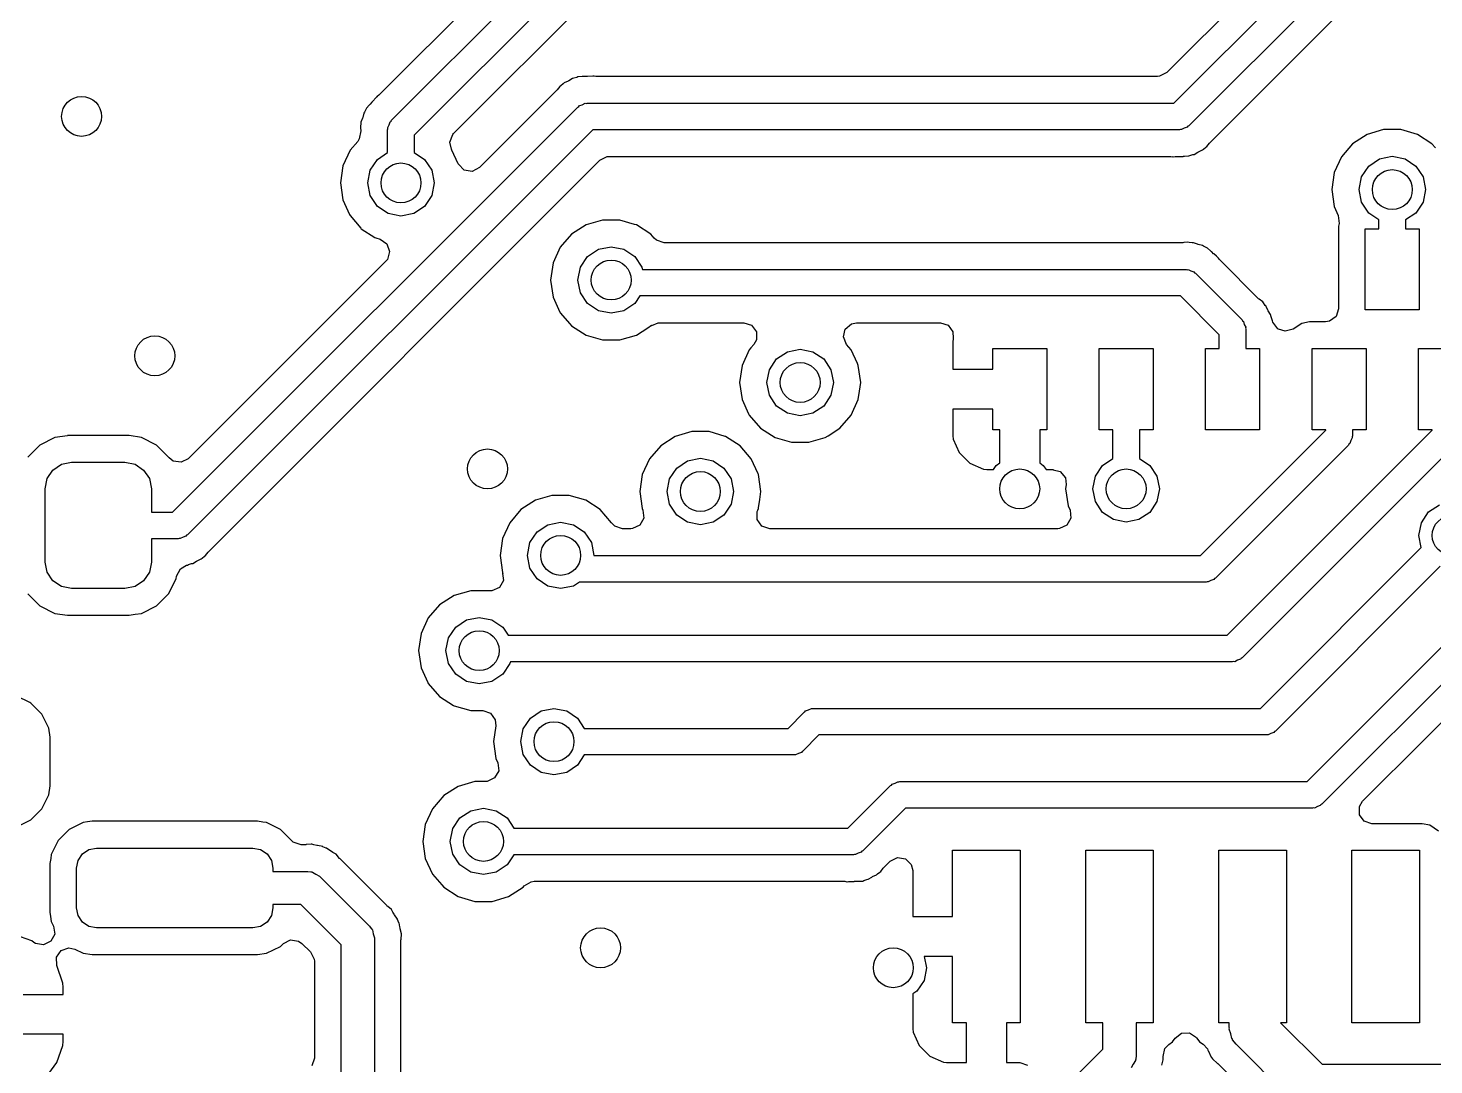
# Model space of a CAD drawing. Extents: x 100.3 to 197.2, y -144.7 to -85.3.
# Drawn here: x 148.55 to 159.11, y -105.48 to -97.69 of the extents above; entities that cross this region are included whole.
import ezdxf

# ---------------------------------------------------------------- set-up
doc = ezdxf.new("R2010")
doc.units = 0
doc.layers.add('BLACK', color=7, linetype='CONTINUOUS')

msp = doc.modelspace()

# ---------------------------------------------------------------- linework, layer by layer
at = {"layer": 'BLACK', "linetype": 'CONTINUOUS'}
for p, q in [((158.471, -96.6545), (157.105, -98.0205)), ((157.159, -98.25), (158.7, -96.7086)), ((152.57, -96.8047), (151.184, -98.1914)), ((158.871, -96.8207), (157.271, -98.4207)), ((151.279, -98.3793), (152.729, -96.9293)), ((158.197, -97.7782), (158.966, -97.0086)), ((152.841, -97.1), (151.45, -98.4914)), ((151.746, -98.4794), (152.895, -97.3295)), ((157.43, -98.5453), (158.197, -97.7782)), ((157.105, -98.0205), (157.05, -98.0483)), ((152.544, -98.1241), (152.525, -98.1495)), ((152.552, -98.1189), (152.544, -98.1241)), ((152.57, -98.1047), (152.552, -98.1189)), ((152.577, -98.0978), (152.57, -98.1047)), ((152.606, -98.0849), (152.577, -98.0978)), ((152.577, -98.0978), (152.577, -98.0978)), ((152.612, -98.0817), (152.606, -98.0849)), ((152.64, -98.0649), (152.612, -98.0817)), ((152.649, -98.0631), (152.64, -98.0649)), ((152.64, -98.0649), (152.64, -98.0649)), ((152.671, -98.0564), (152.649, -98.0631)), ((152.68, -98.0524), (152.671, -98.0564)), ((152.712, -98.0509), (152.68, -98.0524)), ((152.68, -98.0524), (152.68, -98.0524)), ((152.719, -98.0502), (152.712, -98.0509)), ((152.722, -98.0495), (152.719, -98.0502)), ((152.742, -98.0495), (152.722, -98.0495)), ((152.744, -98.0494), (152.742, -98.0495)), ((152.752, -98.0491), (152.744, -98.0494)), ((152.792, -98.0472), (152.752, -98.0491)), ((152.801, -98.0485), (152.792, -98.0472)), ((152.815, -98.0495), (152.801, -98.0473)), ((152.801, -98.0473), (152.801, -98.0485)), ((157.035, -98.0495), (152.815, -98.0495)), ((157.05, -98.0483), (157.035, -98.0495)), ((151.132, -98.2432), (151.118, -98.2572)), ((151.133, -98.2416), (151.132, -98.2432)), ((151.166, -98.206), (151.133, -98.2416)), ((151.173, -98.2005), (151.166, -98.206)), ((151.184, -98.1914), (151.172, -98.1996)), ((151.172, -98.1996), (151.173, -98.2005)), ((152.52, -98.1547), (151.94, -98.7353)), ((152.525, -98.1495), (152.52, -98.1547)), ((149.634, -101.325), (152.679, -98.2793)), ((151.07, -98.3265), (151.063, -98.3575)), ((151.076, -98.3184), (151.07, -98.3265)), ((151.07, -98.3265), (151.07, -98.3265)), ((151.087, -98.2982), (151.076, -98.3184)), ((151.09, -98.2891), (151.087, -98.2982)), ((151.112, -98.2655), (151.09, -98.2891)), ((151.09, -98.2891), (151.09, -98.2891)), ((151.116, -98.2601), (151.112, -98.2655)), ((151.118, -98.2572), (151.116, -98.2601)), ((151.118, -98.2572), (151.118, -98.2572)), ((152.679, -98.2793), (152.686, -98.2756)), ((152.686, -98.2756), (152.691, -98.2691)), ((152.691, -98.2691), (152.713, -98.2619)), ((152.713, -98.2619), (152.734, -98.2512)), ((152.734, -98.2512), (152.742, -98.2525)), ((152.742, -98.2525), (152.75, -98.25)), ((152.75, -98.25), (157.159, -98.25)), ((152.791, -98.45), (149.746, -101.496)), ((151.048, -98.4591), (151.037, -98.5193)), ((151.047, -98.4263), (151.045, -98.4359)), ((151.045, -98.4359), (151.048, -98.4591)), ((151.049, -98.4037), (151.047, -98.4263)), ((151.061, -98.3641), (151.049, -98.3938)), ((151.049, -98.3938), (151.049, -98.4037)), ((151.063, -98.3575), (151.061, -98.3641)), ((151.25, -98.45), (151.252, -98.4423)), ((151.25, -98.6219), (151.25, -98.45)), ((151.251, -98.4344), (151.262, -98.4135)), ((151.252, -98.4423), (151.251, -98.4344)), ((151.262, -98.4135), (151.269, -98.3912)), ((151.269, -98.3912), (151.276, -98.3865)), ((151.276, -98.3865), (151.279, -98.3793)), ((157.2, -98.45), (152.791, -98.45)), ((157.208, -98.4475), (157.2, -98.45)), ((157.216, -98.4488), (157.208, -98.4475)), ((157.237, -98.4381), (157.216, -98.4488)), ((157.259, -98.4309), (157.237, -98.4381)), ((157.264, -98.4244), (157.259, -98.4309)), ((157.271, -98.4207), (157.264, -98.4244)), ((158.735, -98.4495), (158.611, -98.486)), ((158.865, -98.4495), (158.735, -98.4495)), ((158.735, -98.4495), (158.735, -98.4495)), ((158.989, -98.486), (158.865, -98.4495)), ((158.865, -98.4495), (158.865, -98.4495)), ((151.025, -98.5376), (150.967, -98.6039)), ((151.037, -98.5193), (151.025, -98.5376)), ((151.45, -98.4914), (151.45, -98.6219)), ((151.717, -98.5438), (151.739, -98.4868)), ((151.731, -98.5971), (151.717, -98.5438)), ((151.739, -98.4868), (151.746, -98.4794)), ((157.406, -98.5759), (157.425, -98.5505)), ((157.425, -98.5505), (157.43, -98.5453)), ((158.502, -98.556), (158.417, -98.6539)), ((158.611, -98.486), (158.502, -98.556)), ((158.611, -98.486), (158.611, -98.486)), ((159.098, -98.556), (158.989, -98.486)), ((158.989, -98.486), (158.989, -98.486)), ((158.989, -98.486), (158.989, -98.486)), ((158.989, -98.486), (158.989, -98.486)), ((159.125, -98.5873), (159.098, -98.556)), ((159.098, -98.556), (159.098, -98.556)), ((150.967, -98.6039), (150.913, -98.7218)), ((150.967, -98.6039), (150.967, -98.6039)), ((151.173, -98.6732), (151.25, -98.6219)), ((151.45, -98.6219), (151.527, -98.6732)), ((151.73, -98.5975), (151.731, -98.5971)), ((151.732, -98.602), (151.73, -98.5975)), ((151.732, -98.603), (151.732, -98.602)), ((151.733, -98.6039), (151.732, -98.603)), ((151.78, -98.7064), (151.733, -98.6039)), ((151.733, -98.6039), (151.733, -98.6039)), ((152.845, -98.6795), (152.9, -98.6517)), ((152.9, -98.6517), (152.915, -98.6505)), ((152.915, -98.6505), (157.135, -98.6505)), ((157.135, -98.6505), (157.149, -98.6527)), ((157.149, -98.6527), (157.149, -98.6515)), ((157.149, -98.6515), (157.158, -98.6528)), ((157.158, -98.6528), (157.167, -98.6524)), ((157.158, -98.6528), (157.158, -98.6528)), ((157.158, -98.6528), (157.158, -98.6528)), ((157.158, -98.6528), (157.158, -98.6528)), ((157.167, -98.6524), (157.206, -98.6506)), ((157.206, -98.6506), (157.208, -98.6505)), ((157.208, -98.6505), (157.228, -98.6505)), ((157.228, -98.6505), (157.231, -98.6498)), ((157.228, -98.6505), (157.228, -98.6505)), ((157.231, -98.6498), (157.238, -98.6491)), ((157.238, -98.6491), (157.27, -98.6476)), ((157.27, -98.6476), (157.279, -98.6436)), ((157.279, -98.6436), (157.301, -98.6369)), ((157.301, -98.6369), (157.31, -98.6351)), ((157.31, -98.6351), (157.338, -98.6183)), ((157.338, -98.6183), (157.344, -98.6151)), ((157.344, -98.6151), (157.373, -98.6022)), ((157.373, -98.6022), (157.38, -98.5953)), ((157.38, -98.5953), (157.398, -98.5811)), ((157.398, -98.5811), (157.406, -98.5759)), ((158.417, -98.6539), (158.363, -98.7718)), ((158.623, -98.7232), (158.704, -98.669)), ((158.704, -98.669), (158.8, -98.65)), ((158.8, -98.65), (158.896, -98.669)), ((158.896, -98.669), (158.977, -98.7232)), ((149.905, -101.62), (152.845, -98.6795)), ((150.913, -98.7218), (150.895, -98.85)), ((151.1, -98.85), (151.119, -98.7543)), ((151.119, -98.7543), (151.173, -98.6732)), ((151.527, -98.6732), (151.581, -98.7543)), ((151.581, -98.7543), (151.6, -98.85)), ((151.782, -98.7102), (151.78, -98.7064)), ((151.825, -98.7535), (151.782, -98.7102)), ((151.885, -98.7631), (151.825, -98.7535)), ((151.94, -98.7353), (151.885, -98.7631)), ((158.363, -98.7718), (158.345, -98.9)), ((158.569, -98.8043), (158.623, -98.7232)), ((158.977, -98.7232), (159.031, -98.8043)), ((150.895, -98.85), (150.895, -98.85)), ((150.895, -98.85), (150.913, -98.9782)), ((151.119, -98.9457), (151.1, -98.85)), ((151.6, -98.85), (151.581, -98.9457)), ((158.55, -98.9), (158.569, -98.8043)), ((159.031, -98.8043), (159.05, -98.9)), ((150.913, -98.9782), (150.963, -99.0877)), ((151.173, -99.0268), (151.119, -98.9457)), ((151.581, -98.9457), (151.527, -99.0268)), ((158.345, -98.9), (158.345, -98.9)), ((158.345, -98.9), (158.363, -99.0282)), ((158.569, -98.9957), (158.55, -98.9)), ((159.05, -98.9), (159.031, -98.9957)), ((150.963, -99.0877), (150.967, -99.0961)), ((151.254, -99.081), (151.173, -99.0268)), ((151.35, -99.1), (151.254, -99.081)), ((151.446, -99.081), (151.35, -99.1)), ((151.527, -99.0268), (151.446, -99.081)), ((158.363, -99.0282), (158.363, -99.0282)), ((158.363, -99.0282), (158.393, -99.0941)), ((158.393, -99.0941), (158.4, -99.1546)), ((158.623, -99.0768), (158.569, -98.9957)), ((158.7, -99.1281), (158.623, -99.0768)), ((158.977, -99.0768), (158.9, -99.1281)), ((159.031, -98.9957), (158.977, -99.0768)), ((150.967, -99.0961), (151.049, -99.1903)), ((151.049, -99.1903), (151.052, -99.194)), ((151.052, -99.194), (151.154, -99.2595)), ((152.741, -99.166), (152.632, -99.236)), ((152.865, -99.1295), (152.741, -99.166)), ((152.741, -99.166), (152.741, -99.166)), ((152.995, -99.1295), (152.865, -99.1295)), ((152.865, -99.1295), (152.865, -99.1295)), ((153.106, -99.1622), (152.995, -99.1295)), ((152.995, -99.1295), (152.995, -99.1295)), ((153.119, -99.166), (153.106, -99.1622)), ((153.228, -99.236), (153.119, -99.166)), ((153.119, -99.166), (153.119, -99.166)), ((153.119, -99.166), (153.119, -99.166)), ((158.4, -99.1546), (158.396, -99.1754)), ((158.396, -99.1754), (158.396, -99.7957)), ((158.597, -99.8048), (158.597, -99.1952)), ((158.597, -99.1952), (158.7, -99.1952)), ((158.7, -99.1952), (158.7, -99.1281)), ((158.9, -99.1281), (158.9, -99.1952)), ((158.9, -99.1952), (159.003, -99.1952)), ((159.003, -99.1952), (159.003, -99.8048)), ((151.154, -99.2595), (151.161, -99.264)), ((151.161, -99.264), (151.194, -99.2738)), ((151.194, -99.2738), (151.245, -99.3083)), ((152.632, -99.236), (152.547, -99.3339)), ((153.253, -99.2653), (153.228, -99.236)), ((153.228, -99.236), (153.228, -99.236)), ((153.228, -99.236), (153.228, -99.236)), ((153.27, -99.2806), (153.253, -99.2653)), ((153.328, -99.2995), (153.27, -99.2806)), ((157.226, -99.2995), (153.328, -99.2995)), ((157.233, -99.299), (157.226, -99.2995)), ((157.264, -99.2946), (157.233, -99.299)), ((157.274, -99.2969), (157.264, -99.2946)), ((157.264, -99.2946), (157.264, -99.2946)), ((157.296, -99.2995), (157.274, -99.2969)), ((157.306, -99.2995), (157.296, -99.2995)), ((157.336, -99.311), (157.306, -99.2995)), ((157.306, -99.2995), (157.306, -99.2995)), ((157.306, -99.2995), (157.306, -99.2995)), ((157.306, -99.2995), (157.306, -99.2995)), ((151.245, -99.3083), (151.265, -99.3659)), ((151.265, -99.3659), (151.248, -99.4246)), ((152.547, -99.3339), (152.493, -99.4518)), ((152.699, -99.4843), (152.753, -99.4032)), ((152.753, -99.4032), (152.834, -99.349)), ((152.834, -99.349), (152.93, -99.33)), ((152.93, -99.33), (153.026, -99.349)), ((153.026, -99.349), (153.107, -99.4032)), ((153.107, -99.4032), (153.161, -99.4843)), ((157.342, -99.313), (157.336, -99.311)), ((157.373, -99.3203), (157.342, -99.313)), ((157.382, -99.3259), (157.373, -99.3203)), ((157.373, -99.3203), (157.373, -99.3203)), ((157.402, -99.3365), (157.382, -99.3259)), ((157.411, -99.3401), (157.402, -99.3365)), ((157.434, -99.3616), (157.411, -99.3401)), ((157.44, -99.3658), (157.434, -99.3616)), ((157.442, -99.3672), (157.44, -99.3658)), ((157.443, -99.3678), (157.442, -99.3672)), ((157.457, -99.3818), (157.443, -99.3678)), ((157.458, -99.3834), (157.457, -99.3818)), ((157.478, -99.4011), (157.458, -99.3834)), ((157.494, -99.4158), (157.478, -99.4011)), ((151.236, -99.4388), (149.752, -100.923)), ((151.248, -99.4246), (151.236, -99.4388)), ((152.493, -99.4518), (152.475, -99.58)), ((152.68, -99.58), (152.699, -99.4843)), ((153.161, -99.4843), (153.164, -99.5)), ((153.164, -99.5), (157.25, -99.5)), ((157.25, -99.5), (157.258, -99.5025)), ((157.258, -99.5025), (157.266, -99.5012)), ((157.266, -99.5012), (157.287, -99.5119)), ((157.287, -99.5119), (157.309, -99.5191)), ((157.499, -99.4231), (157.494, -99.4158)), ((157.5, -99.4223), (157.499, -99.4231)), ((157.509, -99.4336), (157.5, -99.4223)), ((157.795, -99.7203), (157.509, -99.4336)), ((152.475, -99.58), (152.475, -99.58)), ((152.475, -99.58), (152.493, -99.7082)), ((152.699, -99.6757), (152.68, -99.58)), ((157.309, -99.5191), (157.314, -99.5256)), ((157.314, -99.5256), (157.321, -99.5293)), ((157.321, -99.5293), (157.671, -99.8793)), ((152.493, -99.7082), (152.534, -99.7978)), ((152.753, -99.7568), (152.699, -99.6757)), ((153.145, -99.7), (153.107, -99.7568)), ((157.209, -99.7), (153.145, -99.7)), ((157.5, -99.9914), (157.209, -99.7)), ((157.8, -99.7248), (157.795, -99.7203)), ((157.826, -99.744), (157.8, -99.7248)), ((152.534, -99.7978), (152.547, -99.8261)), ((152.547, -99.8261), (152.618, -99.9084)), ((152.834, -99.811), (152.753, -99.7568)), ((152.93, -99.83), (152.834, -99.811)), ((153.026, -99.811), (152.93, -99.83)), ((153.107, -99.7568), (153.026, -99.811)), ((157.831, -99.7524), (157.826, -99.744)), ((157.826, -99.744), (157.826, -99.744)), ((157.845, -99.7703), (157.831, -99.7524)), ((157.852, -99.7772), (157.845, -99.7703)), ((157.853, -99.7798), (157.852, -99.7772)), ((157.865, -99.8064), (157.853, -99.7798)), ((157.868, -99.8125), (157.865, -99.8064)), ((157.885, -99.8396), (157.868, -99.8125)), ((158.396, -99.7957), (158.377, -99.8539)), ((159.003, -99.8048), (158.597, -99.8048)), ((152.618, -99.9084), (152.632, -99.924)), ((152.632, -99.924), (152.741, -99.994)), ((153.119, -99.994), (153.206, -99.9384)), ((153.206, -99.9384), (153.234, -99.9201)), ((153.234, -99.9201), (153.235, -99.9215)), ((153.235, -99.9215), (153.284, -99.9009)), ((153.284, -99.9009), (153.292, -99.9005)), ((153.292, -99.9005), (153.927, -99.9005)), ((153.927, -99.9005), (153.985, -99.9194)), ((153.985, -99.9194), (154.021, -99.9689)), ((154.689, -99.9484), (154.735, -99.9083)), ((154.735, -99.9083), (154.773, -99.9005)), ((154.773, -99.9005), (155.404, -99.9005)), ((155.404, -99.9005), (155.462, -99.9194)), ((155.462, -99.9194), (155.498, -99.9689)), ((157.671, -99.8793), (157.674, -99.8865)), ((157.674, -99.8865), (157.681, -99.8912)), ((157.681, -99.8912), (157.688, -99.9135)), ((157.688, -99.9135), (157.699, -99.9344)), ((157.699, -99.9344), (157.698, -99.9423)), ((157.886, -99.8461), (157.885, -99.8396)), ((157.887, -99.8492), (157.886, -99.8461)), ((157.894, -99.871), (157.887, -99.8492)), ((157.898, -99.88), (157.894, -99.871)), ((157.899, -99.8861), (157.898, -99.88)), ((157.898, -99.88), (157.898, -99.88)), ((157.902, -99.8977), (157.899, -99.8861)), ((157.94, -99.9457), (157.902, -99.8977)), ((158.119, -99.9063), (158.055, -99.9488)), ((158.177, -99.8947), (158.119, -99.9063)), ((158.119, -99.9063), (158.119, -99.9063)), ((158.297, -99.8947), (158.177, -99.8947)), ((158.177, -99.8947), (158.177, -99.8947)), ((158.177, -99.8947), (158.177, -99.8947)), ((158.328, -99.8899), (158.297, -99.8947)), ((158.377, -99.8539), (158.328, -99.8899)), ((152.741, -99.994), (152.741, -99.994)), ((152.741, -99.994), (152.865, -100.03)), ((152.865, -100.03), (152.865, -100.03)), ((152.865, -100.03), (152.995, -100.03)), ((152.995, -100.03), (153.119, -99.994)), ((152.995, -100.03), (152.995, -100.03)), ((154.021, -100.03), (154.001, -100.064)), ((154.021, -99.9689), (154.021, -100.03)), ((154.675, -100.008), (154.689, -99.9484)), ((154.699, -100.064), (154.675, -100.008)), ((155.501, -100.018), (155.497, -100.05)), ((155.498, -99.9689), (155.499, -100.018)), ((155.499, -100.018), (155.501, -100.018)), ((157.5, -100.095), (157.5, -99.9914)), ((157.698, -99.9423), (157.7, -99.95)), ((157.7, -99.95), (157.7, -100.095)), ((157.945, -99.9488), (157.94, -99.9457)), ((157.996, -99.9654), (157.945, -99.9488)), ((158.055, -99.9488), (157.996, -99.9654)), ((153.967, -100.104), (153.913, -100.222)), ((153.98, -100.089), (153.967, -100.104)), ((154.001, -100.064), (153.98, -100.089)), ((154.173, -100.173), (154.254, -100.119)), ((154.254, -100.119), (154.35, -100.1)), ((154.35, -100.1), (154.446, -100.119)), ((154.446, -100.119), (154.527, -100.173)), ((154.733, -100.104), (154.699, -100.064)), ((154.78, -100.207), (154.733, -100.104)), ((155.497, -100.05), (155.497, -100.25)), ((155.797, -100.25), (155.797, -100.095)), ((155.797, -100.095), (156.203, -100.095)), ((156.203, -100.095), (156.203, -100.705)), ((156.597, -100.705), (156.597, -100.095)), ((156.597, -100.095), (157.003, -100.095)), ((157.003, -100.095), (157.003, -100.705)), ((157.397, -100.705), (157.397, -100.095)), ((157.397, -100.095), (157.5, -100.095)), ((157.7, -100.095), (157.803, -100.095)), ((157.803, -100.095), (157.803, -100.705)), ((158.197, -100.705), (158.197, -100.095)), ((158.197, -100.095), (158.603, -100.095)), ((158.603, -100.095), (158.603, -100.705)), ((158.997, -100.705), (158.997, -100.095)), ((158.997, -100.095), (159.403, -100.095)), ((153.913, -100.222), (153.895, -100.35)), ((154.1, -100.35), (154.119, -100.254)), ((154.119, -100.254), (154.173, -100.173)), ((154.527, -100.173), (154.581, -100.254)), ((154.581, -100.254), (154.6, -100.35)), ((154.787, -100.222), (154.78, -100.207)), ((154.805, -100.35), (154.787, -100.222)), ((155.497, -100.25), (155.497, -100.25)), ((155.497, -100.25), (155.797, -100.25)), ((153.895, -100.35), (153.895, -100.35)), ((153.895, -100.35), (153.913, -100.478)), ((154.119, -100.446), (154.1, -100.35)), ((154.6, -100.35), (154.581, -100.446)), ((154.796, -100.416), (154.805, -100.35)), ((154.805, -100.35), (154.805, -100.35)), ((154.173, -100.527), (154.119, -100.446)), ((154.581, -100.446), (154.527, -100.527)), ((154.787, -100.478), (154.796, -100.416)), ((153.913, -100.478), (153.962, -100.585)), ((154.254, -100.581), (154.173, -100.527)), ((154.527, -100.527), (154.446, -100.581)), ((154.733, -100.596), (154.787, -100.478)), ((155.797, -100.55), (155.497, -100.55)), ((155.497, -100.55), (155.497, -100.55)), ((155.497, -100.55), (155.497, -100.75)), ((155.797, -100.705), (155.797, -100.55)), ((153.962, -100.585), (153.967, -100.596)), ((153.967, -100.596), (154.052, -100.694)), ((154.35, -100.6), (154.254, -100.581)), ((154.446, -100.581), (154.35, -100.6)), ((154.648, -100.694), (154.733, -100.596)), ((148.75, -100.764), (148.637, -100.822)), ((148.843, -100.75), (148.75, -100.764)), ((148.75, -100.764), (148.75, -100.764)), ((149.307, -100.749), (148.843, -100.749)), ((148.843, -100.749), (148.843, -100.75)), ((149.4, -100.764), (149.307, -100.749)), ((149.513, -100.822), (149.4, -100.764)), ((149.4, -100.764), (149.4, -100.764)), ((153.411, -100.756), (153.302, -100.826)), ((153.535, -100.719), (153.411, -100.756)), ((153.411, -100.756), (153.411, -100.756)), ((153.665, -100.719), (153.535, -100.719)), ((153.535, -100.719), (153.535, -100.719)), ((153.787, -100.755), (153.665, -100.719)), ((153.665, -100.719), (153.665, -100.719)), ((153.789, -100.756), (153.787, -100.755)), ((153.898, -100.826), (153.789, -100.756)), ((153.789, -100.756), (153.789, -100.756)), ((153.789, -100.756), (153.789, -100.756)), ((154.052, -100.694), (154.052, -100.694)), ((154.052, -100.694), (154.161, -100.764)), ((154.161, -100.764), (154.161, -100.764)), ((154.161, -100.764), (154.285, -100.8)), ((154.415, -100.8), (154.539, -100.764)), ((154.539, -100.764), (154.561, -100.75)), ((154.561, -100.75), (154.648, -100.694)), ((155.497, -100.75), (155.5, -100.775)), ((155.5, -100.775), (155.545, -100.877)), ((155.85, -100.705), (155.797, -100.705)), ((155.85, -100.955), (155.85, -100.705)), ((156.203, -100.705), (156.15, -100.705)), ((156.15, -100.705), (156.15, -100.955)), ((156.7, -100.705), (156.597, -100.705)), ((156.7, -100.922), (156.7, -100.705)), ((157.003, -100.705), (156.9, -100.705)), ((156.9, -100.705), (156.9, -100.922)), ((157.359, -101.65), (158.3, -100.709)), ((157.803, -100.705), (157.397, -100.705)), ((157.559, -102.25), (159.1, -100.709)), ((158.3, -100.705), (158.197, -100.705)), ((158.3, -100.709), (158.3, -100.705)), ((158.499, -100.766), (158.488, -100.787)), ((158.5, -100.75), (158.498, -100.758)), ((158.498, -100.758), (158.499, -100.766)), ((158.603, -100.705), (158.5, -100.705)), ((158.5, -100.705), (158.5, -100.75)), ((159.1, -100.705), (158.997, -100.705)), ((159.1, -100.709), (159.1, -100.705)), ((148.637, -100.822), (148.547, -100.912)), ((149.603, -100.912), (149.513, -100.822)), ((153.302, -100.826), (153.217, -100.924)), ((153.983, -100.924), (153.898, -100.826)), ((153.898, -100.826), (153.898, -100.826)), ((153.898, -100.826), (153.898, -100.826)), ((154.285, -100.8), (154.285, -100.8)), ((154.285, -100.8), (154.415, -100.8)), ((154.415, -100.8), (154.415, -100.8)), ((155.545, -100.877), (155.624, -100.957)), ((158.471, -100.821), (157.471, -101.821)), ((159.271, -100.821), (157.671, -102.421)), ((158.474, -100.814), (158.471, -100.821)), ((158.481, -100.809), (158.474, -100.814)), ((158.488, -100.787), (158.481, -100.809)), ((148.734, -101.009), (148.798, -100.965)), ((148.798, -100.965), (148.875, -100.95)), ((148.875, -100.95), (149.275, -100.95)), ((149.275, -100.95), (149.352, -100.965)), ((149.352, -100.965), (149.416, -101.009)), ((149.609, -100.917), (149.603, -100.912)), ((149.603, -100.912), (149.603, -100.912)), ((149.638, -100.941), (149.609, -100.917)), ((149.609, -100.917), (149.609, -100.917)), ((149.698, -100.95), (149.638, -100.941)), ((149.752, -100.923), (149.698, -100.95)), ((153.217, -100.924), (153.163, -101.042)), ((153.369, -101.074), (153.423, -100.993)), ((153.423, -100.993), (153.504, -100.939)), ((153.504, -100.939), (153.6, -100.92)), ((153.6, -100.92), (153.696, -100.939)), ((153.696, -100.939), (153.777, -100.993)), ((153.777, -100.993), (153.831, -101.074)), ((154.034, -101.037), (153.983, -100.924)), ((155.624, -100.957), (155.727, -101.002)), ((155.802, -101.005), (155.823, -100.973)), ((155.823, -100.973), (155.85, -100.955)), ((156.15, -100.955), (156.177, -100.973)), ((156.177, -100.973), (156.198, -101.005)), ((156.569, -101.054), (156.623, -100.973)), ((156.623, -100.973), (156.7, -100.922)), ((156.9, -100.922), (156.977, -100.973)), ((156.977, -100.973), (157.031, -101.054)), ((148.675, -101.15), (148.69, -101.073)), ((148.69, -101.073), (148.734, -101.009)), ((149.416, -101.009), (149.46, -101.073)), ((149.46, -101.073), (149.475, -101.15)), ((153.163, -101.042), (153.145, -101.17)), ((153.35, -101.17), (153.369, -101.074)), ((153.831, -101.074), (153.85, -101.17)), ((154.037, -101.042), (154.034, -101.037)), ((154.055, -101.17), (154.037, -101.042)), ((155.727, -101.002), (155.752, -101.005)), ((155.752, -101.005), (155.802, -101.005)), ((156.198, -101.005), (156.251, -101.005)), ((156.251, -101.005), (156.251, -101.006)), ((156.251, -101.006), (156.305, -101.02)), ((156.305, -101.02), (156.344, -101.068)), ((156.344, -101.068), (156.349, -101.118)), ((156.55, -101.15), (156.569, -101.054)), ((157.031, -101.054), (157.05, -101.15)), ((148.675, -101.7), (148.675, -101.15)), ((149.475, -101.15), (149.475, -101.325)), ((152.485, -101.2), (152.361, -101.236)), ((152.615, -101.2), (152.485, -101.2)), ((152.485, -101.2), (152.485, -101.2)), ((152.739, -101.236), (152.615, -101.2)), ((152.615, -101.2), (152.615, -101.2)), ((153.145, -101.17), (153.145, -101.17)), ((153.145, -101.17), (153.163, -101.298)), ((153.369, -101.266), (153.35, -101.17)), ((153.85, -101.17), (153.831, -101.266)), ((154.047, -101.229), (154.055, -101.17)), ((154.055, -101.17), (154.055, -101.17)), ((156.349, -101.118), (156.345, -101.15)), ((156.345, -101.15), (156.345, -101.15)), ((156.345, -101.15), (156.363, -101.278)), ((156.569, -101.246), (156.55, -101.15)), ((157.05, -101.15), (157.031, -101.246)), ((152.252, -101.306), (152.167, -101.404)), ((152.361, -101.236), (152.252, -101.306)), ((152.361, -101.236), (152.361, -101.236)), ((152.848, -101.306), (152.739, -101.236)), ((152.739, -101.236), (152.739, -101.236)), ((152.739, -101.236), (152.739, -101.236)), ((152.739, -101.236), (152.739, -101.236)), ((152.933, -101.404), (152.848, -101.306)), ((152.848, -101.306), (152.848, -101.306)), ((152.848, -101.306), (152.848, -101.306)), ((153.163, -101.298), (153.168, -101.309)), ((153.168, -101.309), (153.175, -101.37)), ((153.423, -101.347), (153.369, -101.266)), ((153.831, -101.266), (153.777, -101.347)), ((154.028, -101.32), (154.032, -101.309)), ((154.032, -101.309), (154.037, -101.298)), ((154.037, -101.293), (154.047, -101.229)), ((154.037, -101.298), (154.037, -101.293)), ((156.363, -101.278), (156.363, -101.278)), ((156.363, -101.278), (156.378, -101.309)), ((156.378, -101.309), (156.385, -101.37)), ((156.623, -101.327), (156.569, -101.246)), ((157.031, -101.246), (156.977, -101.327)), ((159.073, -101.323), (159.154, -101.269)), ((149.475, -101.325), (149.634, -101.325)), ((152.167, -101.404), (152.113, -101.522)), ((152.373, -101.473), (152.454, -101.419)), ((152.454, -101.419), (152.55, -101.4)), ((152.55, -101.4), (152.646, -101.419)), ((152.646, -101.419), (152.727, -101.473)), ((152.938, -101.409), (152.933, -101.404)), ((152.933, -101.404), (152.933, -101.404)), ((152.933, -101.404), (152.933, -101.404)), ((152.933, -101.404), (152.933, -101.404)), ((152.933, -101.404), (152.933, -101.404)), ((152.958, -101.431), (152.938, -101.409)), ((152.938, -101.409), (152.938, -101.409)), ((153.175, -101.37), (153.145, -101.423)), ((153.504, -101.401), (153.423, -101.347)), ((153.6, -101.42), (153.504, -101.401)), ((153.696, -101.401), (153.6, -101.42)), ((153.777, -101.347), (153.696, -101.401)), ((154.028, -101.381), (154.028, -101.32)), ((154.063, -101.431), (154.028, -101.381)), ((156.385, -101.37), (156.354, -101.423)), ((156.704, -101.381), (156.623, -101.327)), ((156.8, -101.4), (156.704, -101.381)), ((156.896, -101.381), (156.8, -101.4)), ((156.977, -101.327), (156.896, -101.381)), ((159, -101.5), (159.019, -101.404)), ((159.019, -101.404), (159.073, -101.323)), ((149.683, -101.523), (149.675, -101.525)), ((149.691, -101.524), (149.683, -101.523)), ((149.712, -101.513), (149.691, -101.524)), ((149.734, -101.506), (149.712, -101.513)), ((149.739, -101.499), (149.734, -101.506)), ((149.746, -101.496), (149.739, -101.499)), ((152.113, -101.522), (152.095, -101.65)), ((152.319, -101.554), (152.373, -101.473)), ((152.727, -101.473), (152.781, -101.554)), ((153.016, -101.45), (152.958, -101.431)), ((153.078, -101.45), (153.016, -101.45)), ((153.09, -101.449), (153.078, -101.45)), ((153.145, -101.423), (153.09, -101.449)), ((154.122, -101.45), (154.063, -101.431)), ((156.287, -101.45), (154.122, -101.45)), ((156.299, -101.449), (156.287, -101.45)), ((156.354, -101.423), (156.299, -101.449)), ((159.018, -101.591), (159, -101.5)), ((149.675, -101.525), (149.475, -101.525)), ((149.475, -101.525), (149.475, -101.7)), ((149.881, -101.651), (149.9, -101.625)), ((149.9, -101.625), (149.905, -101.62)), ((152.3, -101.65), (152.319, -101.554)), ((152.781, -101.554), (152.8, -101.65)), ((157.809, -102.8), (159.018, -101.591)), ((158.159, -103.35), (159.9, -101.609)), ((148.69, -101.777), (148.675, -101.7)), ((149.475, -101.7), (149.46, -101.777)), ((149.692, -101.75), (149.739, -101.724)), ((149.739, -101.724), (149.745, -101.723)), ((149.745, -101.723), (149.754, -101.719)), ((149.745, -101.723), (149.745, -101.723)), ((149.754, -101.719), (149.776, -101.712)), ((149.776, -101.712), (149.785, -101.71)), ((149.785, -101.71), (149.813, -101.693)), ((149.813, -101.693), (149.819, -101.69)), ((149.819, -101.69), (149.848, -101.677)), ((149.848, -101.677), (149.855, -101.67)), ((149.855, -101.67), (149.873, -101.656)), ((149.873, -101.656), (149.881, -101.651)), ((152.095, -101.65), (152.095, -101.65)), ((152.095, -101.65), (152.113, -101.778)), ((152.319, -101.746), (152.3, -101.65)), ((152.8, -101.65), (157.359, -101.65)), ((159.159, -101.732), (157.921, -102.971)), ((160.071, -101.721), (158.271, -103.521)), ((148.734, -101.841), (148.69, -101.777)), ((148.798, -101.885), (148.734, -101.841)), ((149.416, -101.841), (149.352, -101.885)), ((149.46, -101.777), (149.416, -101.841)), ((149.603, -101.938), (149.661, -101.825)), ((149.661, -101.825), (149.664, -101.805)), ((149.664, -101.805), (149.692, -101.75)), ((152.12, -101.838), (152.09, -101.891)), ((152.113, -101.778), (152.115, -101.785)), ((152.115, -101.785), (152.114, -101.785)), ((152.114, -101.785), (152.12, -101.838)), ((152.373, -101.827), (152.319, -101.746)), ((152.454, -101.881), (152.373, -101.827)), ((157.437, -101.838), (157.416, -101.849)), ((157.459, -101.831), (157.437, -101.838)), ((157.464, -101.824), (157.459, -101.831)), ((157.471, -101.821), (157.464, -101.824)), ((148.547, -101.938), (148.637, -102.028)), ((148.875, -101.9), (148.798, -101.885)), ((149.275, -101.9), (148.875, -101.9)), ((149.352, -101.885), (149.275, -101.9)), ((149.513, -102.028), (149.603, -101.938)), ((151.874, -101.916), (151.749, -101.952)), ((152.003, -101.916), (151.874, -101.916)), ((151.874, -101.916), (151.874, -101.916)), ((152.009, -101.916), (152.003, -101.916)), ((152.003, -101.916), (152.003, -101.916)), ((152.034, -101.917), (152.009, -101.916)), ((152.09, -101.891), (152.034, -101.917)), ((152.55, -101.9), (152.454, -101.881)), ((152.646, -101.881), (152.55, -101.9)), ((152.692, -101.85), (152.646, -101.881)), ((157.4, -101.85), (152.692, -101.85)), ((157.408, -101.848), (157.4, -101.85)), ((157.416, -101.849), (157.408, -101.848)), ((148.637, -102.028), (148.75, -102.086)), ((149.4, -102.086), (149.513, -102.028)), ((151.64, -102.022), (151.555, -102.12)), ((151.749, -101.952), (151.64, -102.022)), ((151.749, -101.952), (151.749, -101.952)), ((148.75, -102.086), (148.843, -102.1)), ((148.843, -102.1), (149.307, -102.1)), ((149.307, -102.1), (149.353, -102.093)), ((149.307, -102.1), (149.307, -102.1)), ((149.307, -102.1), (149.307, -102.1)), ((149.353, -102.093), (149.4, -102.086)), ((149.4, -102.086), (149.4, -102.086)), ((149.4, -102.086), (149.4, -102.086)), ((151.555, -102.12), (151.502, -102.238)), ((151.762, -102.189), (151.843, -102.135)), ((151.843, -102.135), (151.938, -102.116)), ((151.938, -102.116), (152.034, -102.135)), ((152.034, -102.135), (152.115, -102.189)), ((151.502, -102.238), (151.483, -102.366)), ((151.707, -102.27), (151.762, -102.189)), ((152.115, -102.189), (152.156, -102.25)), ((152.156, -102.25), (157.559, -102.25)), ((151.483, -102.366), (151.483, -102.366)), ((151.483, -102.366), (151.502, -102.494)), ((151.688, -102.366), (151.707, -102.27)), ((151.707, -102.462), (151.688, -102.366)), ((151.762, -102.543), (151.707, -102.462)), ((152.169, -102.462), (152.115, -102.543)), ((152.172, -102.45), (152.169, -102.462)), ((157.6, -102.45), (152.172, -102.45)), ((157.608, -102.448), (157.6, -102.45)), ((157.616, -102.449), (157.608, -102.448)), ((157.637, -102.438), (157.616, -102.449)), ((157.659, -102.431), (157.637, -102.438)), ((157.664, -102.424), (157.659, -102.431)), ((157.671, -102.421), (157.664, -102.424)), ((151.502, -102.494), (151.553, -102.606)), ((151.843, -102.597), (151.762, -102.543)), ((152.115, -102.543), (152.034, -102.597)), ((159.044, -103.031), (159.51, -102.565)), ((151.553, -102.606), (151.555, -102.612)), ((151.555, -102.612), (151.64, -102.71)), ((151.938, -102.616), (151.843, -102.597)), ((152.034, -102.597), (151.938, -102.616)), ((148.56, -102.757), (148.464, -102.709)), ((148.569, -102.761), (148.56, -102.757)), ((148.652, -102.844), (148.569, -102.761)), ((151.64, -102.71), (151.64, -102.71)), ((151.64, -102.71), (151.746, -102.778)), ((151.746, -102.778), (151.749, -102.78)), ((151.749, -102.78), (151.874, -102.817)), ((148.674, -102.889), (148.652, -102.844)), ((148.703, -102.948), (148.674, -102.889)), ((151.874, -102.817), (151.874, -102.817)), ((151.874, -102.817), (151.964, -102.817)), ((151.964, -102.817), (152.022, -102.835)), ((152.022, -102.835), (152.058, -102.885)), ((152.058, -102.885), (152.062, -102.93)), ((152.269, -102.954), (152.323, -102.873)), ((152.323, -102.873), (152.404, -102.819)), ((152.404, -102.819), (152.5, -102.8)), ((152.5, -102.8), (152.596, -102.819)), ((152.596, -102.819), (152.677, -102.873)), ((152.677, -102.873), (152.728, -102.95)), ((154.259, -102.95), (154.379, -102.829)), ((154.379, -102.829), (154.386, -102.826)), ((154.386, -102.826), (154.391, -102.819)), ((154.391, -102.819), (154.413, -102.812)), ((154.413, -102.812), (154.434, -102.801)), ((154.434, -102.801), (154.442, -102.802)), ((154.442, -102.802), (154.45, -102.8)), ((154.45, -102.8), (157.809, -102.8)), ((148.703, -102.949), (148.703, -102.948)), ((148.713, -103.017), (148.703, -102.949)), ((152.062, -102.93), (152.045, -103.05)), ((152.25, -103.05), (152.269, -102.954)), ((152.728, -102.95), (154.259, -102.95)), ((154.491, -103), (154.371, -103.121)), ((157.85, -103), (154.491, -103)), ((157.858, -102.998), (157.85, -103)), ((157.866, -102.999), (157.858, -102.998)), ((157.887, -102.988), (157.866, -102.999)), ((157.909, -102.981), (157.887, -102.988)), ((157.914, -102.974), (157.909, -102.981)), ((157.921, -102.971), (157.914, -102.974)), ((148.713, -103.383), (148.713, -103.017)), ((152.045, -103.05), (152.045, -103.05)), ((152.045, -103.05), (152.063, -103.178)), ((152.269, -103.146), (152.25, -103.05)), ((158.577, -103.498), (159.044, -103.031)), ((152.063, -103.178), (152.063, -103.178)), ((152.063, -103.178), (152.078, -103.209)), ((152.078, -103.209), (152.085, -103.27)), ((152.323, -103.227), (152.269, -103.146)), ((152.728, -103.15), (152.677, -103.227)), ((154.3, -103.15), (152.728, -103.15)), ((154.308, -103.148), (154.3, -103.15)), ((154.316, -103.149), (154.308, -103.148)), ((154.337, -103.138), (154.316, -103.149)), ((154.359, -103.131), (154.337, -103.138)), ((154.364, -103.124), (154.359, -103.131)), ((154.371, -103.121), (154.364, -103.124)), ((152.085, -103.27), (152.054, -103.323)), ((152.404, -103.281), (152.323, -103.227)), ((152.5, -103.3), (152.404, -103.281)), ((152.596, -103.281), (152.5, -103.3)), ((152.677, -103.227), (152.596, -103.281)), ((148.703, -103.451), (148.713, -103.383)), ((151.781, -103.386), (151.672, -103.456)), ((151.905, -103.349), (151.781, -103.386)), ((151.781, -103.386), (151.781, -103.386)), ((151.987, -103.349), (151.905, -103.349)), ((151.999, -103.349), (151.987, -103.349)), ((152.054, -103.323), (151.999, -103.349)), ((154.709, -103.7), (155.029, -103.379)), ((155.029, -103.379), (155.036, -103.376)), ((155.036, -103.376), (155.041, -103.369)), ((155.041, -103.369), (155.063, -103.362)), ((155.063, -103.362), (155.084, -103.351)), ((155.084, -103.351), (155.092, -103.352)), ((155.092, -103.352), (155.1, -103.35)), ((155.1, -103.35), (158.159, -103.35)), ((148.652, -103.556), (148.703, -103.451)), ((151.672, -103.456), (151.587, -103.554)), ((158.259, -103.531), (158.237, -103.538)), ((158.264, -103.524), (158.259, -103.531)), ((158.271, -103.521), (158.264, -103.524)), ((158.553, -103.537), (158.577, -103.498)), ((148.569, -103.639), (148.652, -103.556)), ((151.587, -103.554), (151.533, -103.672)), ((151.739, -103.704), (151.793, -103.623)), ((151.793, -103.623), (151.874, -103.569)), ((151.874, -103.569), (151.97, -103.55)), ((151.97, -103.55), (152.066, -103.569)), ((152.066, -103.569), (152.147, -103.623)), ((152.147, -103.623), (152.198, -103.7)), ((155.141, -103.55), (154.821, -103.871)), ((158.2, -103.55), (155.141, -103.55)), ((158.208, -103.548), (158.2, -103.55)), ((158.216, -103.549), (158.208, -103.548)), ((158.237, -103.538), (158.216, -103.549)), ((158.553, -103.599), (158.553, -103.537)), ((158.589, -103.648), (158.553, -103.599)), ((148.464, -103.691), (148.569, -103.639)), ((148.856, -103.711), (148.773, -103.794)), ((148.961, -103.659), (148.856, -103.711)), ((148.995, -103.654), (148.961, -103.659)), ((149.029, -103.649), (148.995, -103.654)), ((150.271, -103.649), (149.029, -103.649)), ((150.312, -103.655), (150.271, -103.649)), ((150.339, -103.659), (150.312, -103.655)), ((150.429, -103.704), (150.339, -103.659)), ((150.444, -103.711), (150.429, -103.704)), ((150.527, -103.794), (150.444, -103.711)), ((151.533, -103.672), (151.515, -103.8)), ((151.72, -103.8), (151.739, -103.704)), ((152.198, -103.7), (154.709, -103.7)), ((158.647, -103.667), (158.589, -103.648)), ((159.024, -103.667), (158.647, -103.667)), ((159.082, -103.679), (159.024, -103.667)), ((159.024, -103.667), (159.024, -103.667)), ((159.147, -103.722), (159.082, -103.679)), ((159.082, -103.679), (159.082, -103.679)), ((159.082, -103.679), (159.082, -103.679)), ((159.082, -103.679), (159.082, -103.679)), ((148.773, -103.794), (148.722, -103.899)), ((150.529, -103.796), (150.527, -103.794)), ((150.527, -103.794), (150.527, -103.794)), ((150.54, -103.806), (150.529, -103.796)), ((150.599, -103.825), (150.54, -103.806)), ((150.634, -103.825), (150.599, -103.825)), ((150.638, -103.824), (150.634, -103.825)), ((150.674, -103.821), (150.638, -103.824)), ((150.679, -103.821), (150.674, -103.821)), ((150.695, -103.825), (150.679, -103.821)), ((150.679, -103.821), (150.679, -103.821)), ((150.718, -103.831), (150.695, -103.825)), ((150.723, -103.832), (150.718, -103.831)), ((150.763, -103.839), (150.723, -103.832)), ((150.764, -103.84), (150.763, -103.839)), ((150.788, -103.85), (150.764, -103.84)), ((151.515, -103.8), (151.515, -103.8)), ((151.515, -103.8), (151.533, -103.928)), ((151.739, -103.896), (151.72, -103.8)), ((148.718, -103.928), (148.712, -103.967)), ((148.722, -103.899), (148.718, -103.928)), ((148.912, -104), (148.924, -103.943)), ((148.924, -103.943), (148.956, -103.894)), ((148.956, -103.894), (149.005, -103.861)), ((149.005, -103.861), (149.062, -103.85)), ((149.062, -103.85), (150.237, -103.85)), ((150.237, -103.85), (150.295, -103.861)), ((150.295, -103.861), (150.344, -103.894)), ((150.344, -103.894), (150.376, -103.943)), ((150.376, -103.943), (150.387, -104)), ((150.79, -103.85), (150.788, -103.85)), ((150.823, -103.874), (150.79, -103.85)), ((150.79, -103.85), (150.79, -103.85)), ((150.827, -103.876), (150.823, -103.874)), ((150.839, -103.883), (150.827, -103.876)), ((150.862, -103.897), (150.839, -103.883)), ((150.889, -103.928), (150.862, -103.897)), ((150.892, -103.931), (150.889, -103.928)), ((151.244, -104.283), (150.892, -103.931)), ((151.533, -103.928), (151.587, -104.046)), ((151.793, -103.977), (151.739, -103.896)), ((152.198, -103.9), (152.147, -103.977)), ((154.75, -103.9), (152.198, -103.9)), ((154.758, -103.898), (154.75, -103.9)), ((154.766, -103.899), (154.758, -103.898)), ((154.787, -103.888), (154.766, -103.899)), ((154.809, -103.881), (154.787, -103.888)), ((154.814, -103.874), (154.809, -103.881)), ((154.821, -103.871), (154.814, -103.874)), ((154.98, -103.995), (155.027, -103.948)), ((155.027, -103.948), (155.082, -103.92)), ((155.082, -103.92), (155.142, -103.93)), ((155.142, -103.93), (155.185, -103.973)), ((155.496, -104.365), (155.496, -103.867)), ((155.496, -103.867), (156.004, -103.867)), ((156.004, -103.867), (156.004, -105.163)), ((156.496, -105.163), (156.496, -103.867)), ((156.496, -103.867), (157.004, -103.867)), ((157.004, -103.867), (157.004, -105.163)), ((157.496, -105.163), (157.496, -103.867)), ((157.496, -103.867), (158.004, -103.867)), ((158.004, -103.867), (158.004, -105.163)), ((158.496, -105.163), (158.496, -103.867)), ((158.496, -103.867), (159.004, -103.867)), ((159.004, -103.867), (159.004, -105.163)), ((148.712, -103.967), (148.712, -104.333)), ((148.912, -104.3), (148.912, -104)), ((150.387, -104), (150.387, -104.025)), ((150.387, -104.025), (150.65, -104.025)), ((150.65, -104.025), (150.672, -104.028)), ((150.672, -104.028), (150.677, -104.028)), ((150.677, -104.028), (150.679, -104.029)), ((150.679, -104.029), (150.685, -104.03)), ((150.685, -104.03), (150.711, -104.047)), ((150.711, -104.047), (150.738, -104.062)), ((151.587, -104.046), (151.587, -104.046)), ((151.587, -104.046), (151.657, -104.126)), ((151.874, -104.031), (151.793, -103.977)), ((151.97, -104.05), (151.874, -104.031)), ((152.066, -104.031), (151.97, -104.05)), ((152.147, -103.977), (152.066, -104.031)), ((154.894, -104.065), (154.923, -104.052)), ((154.923, -104.052), (154.93, -104.045)), ((154.93, -104.045), (154.948, -104.031)), ((154.948, -104.031), (154.956, -104.026)), ((154.956, -104.026), (154.975, -104)), ((154.975, -104), (154.98, -103.995)), ((155.185, -103.973), (155.196, -104.018)), ((155.196, -104.018), (155.196, -104.365)), ((150.738, -104.062), (151.113, -104.437)), ((151.657, -104.126), (151.672, -104.144)), ((151.672, -104.144), (151.781, -104.214)), ((152.159, -104.214), (152.268, -104.144)), ((152.268, -104.144), (152.276, -104.135)), ((152.276, -104.135), (152.328, -104.103)), ((152.328, -104.103), (152.351, -104.1)), ((152.351, -104.1), (154.685, -104.1)), ((154.685, -104.1), (154.699, -104.103)), ((154.699, -104.103), (154.699, -104.102)), ((154.699, -104.102), (154.708, -104.103)), ((154.708, -104.103), (154.717, -104.102)), ((154.708, -104.103), (154.708, -104.103)), ((154.708, -104.103), (154.708, -104.103)), ((154.708, -104.103), (154.708, -104.103)), ((154.717, -104.102), (154.756, -104.101)), ((154.756, -104.101), (154.758, -104.1)), ((154.758, -104.1), (154.778, -104.1)), ((154.778, -104.1), (154.778, -104.1)), ((154.778, -104.1), (154.781, -104.1)), ((154.781, -104.1), (154.788, -104.099)), ((154.788, -104.099), (154.82, -104.098)), ((154.82, -104.098), (154.829, -104.094)), ((154.829, -104.094), (154.851, -104.087)), ((154.851, -104.087), (154.86, -104.085)), ((154.86, -104.085), (154.888, -104.068)), ((154.888, -104.068), (154.894, -104.065)), ((151.781, -104.214), (151.781, -104.214)), ((151.781, -104.214), (151.905, -104.251)), ((151.905, -104.251), (151.905, -104.251)), ((151.905, -104.251), (152.035, -104.251)), ((152.035, -104.251), (152.159, -104.214)), ((152.035, -104.251), (152.035, -104.251)), ((148.712, -104.333), (148.717, -104.365)), ((148.717, -104.365), (148.722, -104.401)), ((148.924, -104.357), (148.912, -104.3)), ((148.956, -104.406), (148.924, -104.357)), ((150.376, -104.357), (150.344, -104.406)), ((150.387, -104.3), (150.376, -104.357)), ((150.598, -104.275), (150.387, -104.275)), ((150.387, -104.275), (150.387, -104.3)), ((150.9, -104.577), (150.598, -104.275)), ((151.247, -104.286), (151.244, -104.283)), ((151.251, -104.289), (151.247, -104.286)), ((151.278, -104.313), (151.251, -104.289)), ((151.29, -104.333), (151.278, -104.313)), ((151.278, -104.313), (151.278, -104.313)), ((151.299, -104.348), (151.29, -104.333)), ((151.301, -104.352), (151.299, -104.348)), ((151.325, -104.385), (151.301, -104.352)), ((155.196, -104.365), (155.196, -104.365)), ((155.196, -104.365), (155.496, -104.365)), ((148.722, -104.401), (148.739, -104.436)), ((148.739, -104.436), (148.748, -104.497)), ((149.005, -104.439), (148.956, -104.406)), ((149.062, -104.45), (149.005, -104.439)), ((150.237, -104.45), (149.062, -104.45)), ((150.295, -104.439), (150.237, -104.45)), ((150.344, -104.406), (150.295, -104.439)), ((151.113, -104.437), (151.127, -104.454)), ((151.127, -104.454), (151.13, -104.457)), ((151.13, -104.457), (151.131, -104.46)), ((151.131, -104.46), (151.135, -104.465)), ((151.135, -104.465), (151.141, -104.495)), ((151.325, -104.387), (151.325, -104.385)), ((151.325, -104.385), (151.325, -104.385)), ((151.325, -104.385), (151.325, -104.385)), ((151.335, -104.411), (151.325, -104.387)), ((151.336, -104.412), (151.335, -104.411)), ((151.341, -104.441), (151.336, -104.412)), ((151.343, -104.452), (151.341, -104.441)), ((151.344, -104.457), (151.343, -104.452)), ((151.354, -104.496), (151.344, -104.457)), ((148.575, -104.548), (148.447, -104.503)), ((148.591, -104.56), (148.575, -104.548)), ((148.604, -104.567), (148.591, -104.56)), ((148.664, -104.578), (148.604, -104.567)), ((148.719, -104.551), (148.664, -104.578)), ((148.748, -104.497), (148.719, -104.551)), ((150.444, -104.589), (150.466, -104.567)), ((150.466, -104.567), (150.521, -104.539)), ((150.521, -104.539), (150.581, -104.549)), ((150.581, -104.549), (150.606, -104.567)), ((150.606, -104.567), (150.671, -104.631)), ((150.9, -105.553), (150.9, -104.577)), ((151.141, -104.495), (151.15, -104.525)), ((151.15, -104.525), (151.15, -105.605)), ((151.35, -104.541), (151.351, -104.537)), ((151.35, -104.665), (151.35, -104.541)), ((151.351, -104.537), (151.354, -104.496)), ((148.762, -104.671), (148.797, -104.621)), ((148.763, -104.732), (148.762, -104.671)), ((148.797, -104.621), (148.854, -104.601)), ((148.854, -104.601), (148.9, -104.611)), ((148.9, -104.611), (148.961, -104.641)), ((148.961, -104.641), (149.029, -104.65)), ((149.029, -104.65), (149.029, -104.65)), ((149.029, -104.65), (150.271, -104.65)), ((150.271, -104.65), (150.339, -104.641)), ((150.271, -104.65), (150.271, -104.65)), ((150.339, -104.641), (150.444, -104.589)), ((150.671, -104.631), (150.698, -104.685)), ((150.698, -104.685), (150.7, -104.701)), ((151.35, -105.589), (151.35, -104.665)), ((155.496, -104.665), (155.283, -104.665)), ((155.283, -104.665), (155.3, -104.75)), ((155.496, -105.163), (155.496, -104.665)), ((148.81, -104.865), (148.763, -104.732)), ((150.7, -104.701), (150.7, -105.429)), ((155.3, -104.75), (155.281, -104.846)), ((148.812, -104.896), (148.81, -104.865)), ((148.81, -104.865), (148.81, -104.865)), ((148.812, -104.95), (148.812, -104.896)), ((155.281, -104.846), (155.227, -104.927)), ((148.512, -104.95), (148.812, -104.95)), ((148.812, -104.95), (148.812, -104.95)), ((155.227, -104.927), (155.196, -104.947)), ((155.196, -104.947), (155.196, -105.208)), ((155.196, -105.208), (155.199, -105.233)), ((155.6, -105.163), (155.496, -105.163)), ((155.6, -105.463), (155.6, -105.163)), ((156.004, -105.163), (155.9, -105.163)), ((155.9, -105.163), (155.9, -105.463)), ((156.625, -105.163), (156.496, -105.163)), ((156.625, -105.361), (156.625, -105.163)), ((157.004, -105.163), (156.875, -105.163)), ((156.875, -105.163), (156.875, -105.413)), ((157.575, -105.163), (157.496, -105.163)), ((157.575, -105.2), (157.575, -105.163)), ((157.576, -105.205), (157.575, -105.2)), ((157.575, -105.211), (157.576, -105.205)), ((157.586, -105.246), (157.575, -105.211)), ((158.004, -105.163), (157.96, -105.163)), ((157.96, -105.163), (158.272, -105.475)), ((159.004, -105.163), (158.496, -105.163)), ((148.812, -105.25), (148.512, -105.25)), ((148.81, -105.335), (148.812, -105.304)), ((148.812, -105.304), (148.812, -105.25)), ((148.812, -105.304), (148.812, -105.304)), ((155.199, -105.233), (155.244, -105.335)), ((157.091, -105.357), (157.121, -105.326)), ((157.121, -105.326), (157.149, -105.307)), ((157.149, -105.307), (157.168, -105.279)), ((157.168, -105.279), (157.216, -105.241)), ((157.216, -105.241), (157.277, -105.239)), ((157.277, -105.239), (157.328, -105.273)), ((157.328, -105.273), (157.332, -105.279)), ((157.332, -105.279), (157.351, -105.307)), ((157.351, -105.307), (157.378, -105.325)), ((157.378, -105.325), (157.41, -105.36)), ((157.595, -105.281), (157.586, -105.246)), ((157.599, -105.285), (157.595, -105.281)), ((157.6, -105.291), (157.599, -105.285)), ((157.626, -105.324), (157.6, -105.291)), ((158.076, -105.774), (157.626, -105.324)), ((148.765, -105.463), (148.81, -105.335)), ((150.7, -105.429), (150.681, -105.487)), ((155.244, -105.335), (155.324, -105.415)), ((155.324, -105.415), (155.426, -105.46)), ((155.661, -106.325), (156.625, -105.361)), ((156.875, -105.413), (156.872, -105.435)), ((157.077, -105.417), (157.091, -105.357)), ((157.079, -105.442), (157.077, -105.417)), ((157.41, -105.36), (157.414, -105.369)), ((157.414, -105.369), (157.416, -105.371)), ((157.416, -105.371), (157.416, -105.373)), ((157.416, -105.373), (157.44, -105.421)), ((157.44, -105.421), (157.445, -105.428)), ((157.445, -105.428), (157.45, -105.434)), ((148.684, -105.572), (148.765, -105.463)), ((155.426, -105.46), (155.451, -105.463)), ((155.451, -105.463), (155.6, -105.463)), ((155.9, -105.463), (155.9, -105.463)), ((155.9, -105.463), (156.001, -105.463)), ((156.001, -105.463), (156.059, -105.482)), ((156.853, -105.474), (156.838, -105.501)), ((156.87, -105.448), (156.853, -105.474)), ((156.871, -105.442), (156.87, -105.448)), ((156.872, -105.439), (156.871, -105.442)), ((156.872, -105.435), (156.872, -105.439)), ((157.069, -105.481), (157.079, -105.442)), ((157.45, -105.434), (157.45, -105.434)), ((157.45, -105.434), (157.487, -105.469)), ((157.487, -105.469), (157.489, -105.47)), ((157.489, -105.47), (157.491, -105.472)), ((157.491, -105.472), (157.9, -105.881)), ((158.272, -105.475), (166.422, -105.475))]:
    msp.add_line(p, q, dxfattribs=at)
at = {"layer": 'BLACK'}
for centre in [(148.95, -98.35), (151.35, -98.85), (158.8, -98.9), (152.93, -99.58), (149.5, -100.15), (154.35, -100.35), (152, -101), (153.6, -101.17), (156, -101.15), (156.8, -101.15), (159.25, -101.5), (152.55, -101.65), (151.938, -102.366), (152.5, -103.05), (151.97, -103.8), (152.85, -104.6), (155.05, -104.75)]:
    msp.add_circle(centre, 0.15, dxfattribs=at)

doc.saveas('drawing.dxf')
